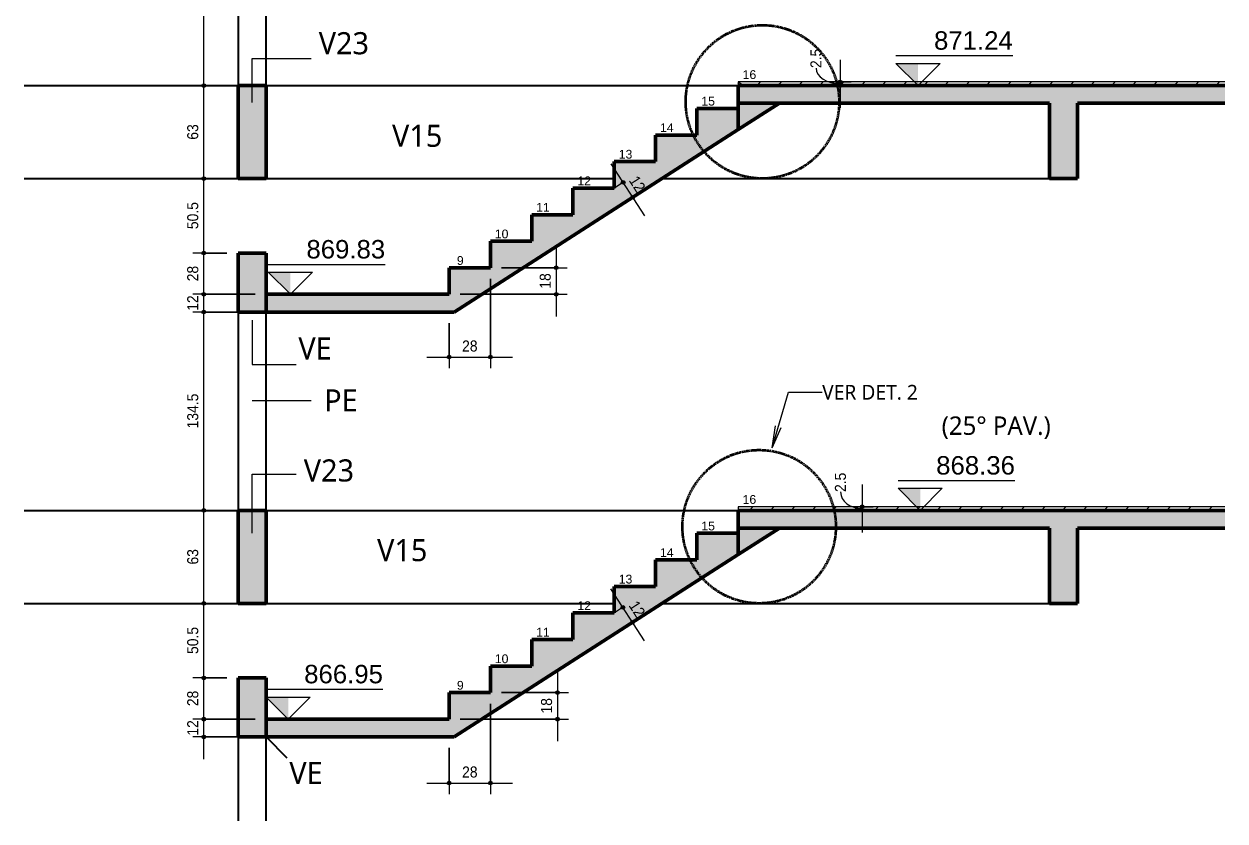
# Model space of a CAD drawing. Extents: x -875 to 3162, y 79010 to 88037.
# Drawn here: x 860 to 1674, y 86625 to 87166 of the extents above; entities that cross this region are included whole.
import ezdxf

# ---------------------------------------------------------------- set-up
doc = ezdxf.new("R2010")
doc.units = 0
doc.linetypes.add('Hidden', pattern=[0.714375, 0.47625, -0.238125])
for name, color, linetype, lineweight in [('A-ANNO-DIMS', 7, 'Continuous', 9), ('A-ANNO-DIMS-50', 7, 'Continuous', 9), ('A-DETL-GENF', 7, 'Continuous', 18), ('A-DETL-MEDM', 7, 'Continuous', 50), ('A-DETL-THIN', 7, 'Continuous', 25), ('A-FLOR', 7, 'Continuous', 25), ('G-ANNO-DIMS', 7, 'Continuous', 9), ('G-ANNO-TEXT', 7, 'Continuous', 9), ('S-BEAM', 7, 'Continuous', 25), ('S-BEAM-IDEN', 7, 'Continuous', 9), ('S-COLS', 7, 'Continuous', 25), ('S-COLS-IDEN', 7, 'Continuous', 9), ('S-STRS', 7, 'Continuous', 25), ('S-STRS-ANNO', 7, 'Continuous', 18)]:
    doc.layers.add(name, color=color, linetype=linetype, lineweight=lineweight)
doc.layers.add('A-DETL', color=7, linetype='Continuous', lineweight=18, true_color=0x00a600)
doc.styles.add('Arial', font='arial.ttf', dxfattribs={"height": 5.953125})
doc.styles.add('Arial_1', font='arial.ttf', dxfattribs={"width": 0.9, "height": 7.5})
doc.styles.add('Arial_2', font='arial.ttf', dxfattribs={"height": 12.5})
doc.styles.add('Gadugi', font='gadugi.ttf', dxfattribs={"height": 12.5})
doc.styles.add('Gadugi_1', font='gadugi.ttf', dxfattribs={"height": 15})
doc.styles.add('Gadugi_2', font='gadugi.ttf', dxfattribs={"height": 10})
doc.dimstyles.new('PED_1_5mm_ESQ', dxfattribs={"dimscale": 30.48, "dimtxt": 7.651945, "dimasz": 0.328084, "dimexe": 0.246063, "dimexo": 0.246063, "dimgap": 0.049213, "dimtad": 1, "dimdec": 1, "dimrnd": 0.5, "dimdsep": 46, "dimtxsty": 'Arial_1', "dimblk1": 'DOTSMALL', "dimblk2": 'DOTSMALL', "dimsah": 1, "dimcen": 0.09, "dimdle": 0.492126, "dimazin": 0, "dimtfac": 1, "dimtdec": 4, "dimtix": 1, "dimtmove": 0, "dimatfit": 3, "dimfxl": 1, "dimtvp": 1, "dimtolj": 1, "dimtzin": 0, "dimarcsym": 2})
doc.dimstyles.new('PED_1_5mm_ESQ_1', dxfattribs={"dimscale": 30.48, "dimtxt": 7.651945, "dimasz": 0.328084, "dimexe": 0.246063, "dimexo": 0.246063, "dimgap": 0.049213, "dimtad": 1, "dimdec": 1, "dimrnd": 0.5, "dimdsep": 46, "dimtxsty": 'Arial_1', "dimblk1": 'DOTSMALL', "dimblk2": 'DOTSMALL', "dimsah": 1, "dimcen": 0.09, "dimdle": 0.492126, "dimazin": 0, "dimtfac": 1, "dimtdec": 4, "dimtix": 1, "dimtmove": 1, "dimatfit": 3, "dimfxl": 1, "dimtvp": 1, "dimtolj": 1, "dimtzin": 0, "dimarcsym": 2})
pattern_1 = [(45, (1291.397, 83523.502), (-7.071068, 7.071068), [])]

# ---------------------------------------------------------------- blocks, each defined once
blk = doc.blocks.new('PED_COMPL_ESC_TRIANGULO_BAIXO_R00_2019 - 01-3741892-CT A 004 - CORTE D_2 ESCADA BARRILETE')
at = {"layer": 'S-BEAM', "true_color": 0xa6a6a6}
blk.add_hatch(color=253, dxfattribs=at).paths.add_polyline_path([(-411.88, 87382.2), (-383.76, 87400), (-411.88, 87400), (-411.88, 87382.24)], flags=0)
at = {"layer": 'S-BEAM', "lineweight": 50}
for p, q in [((-383.76, 87400), (-411.88, 87400)), ((-411.88, 87400), (-411.88, 87382.2)), ((-411.88, 87382.2), (-383.76, 87400))]:
    blk.add_line(p, q, dxfattribs=at)
blk = doc.blocks.new('DIMBLOCK122-CT A 004 - CORTE D_2 ESCADA BARRILETE')
at = {"layer": 'A-ANNO-DIMS-50', "transparency": 16777216}
h = blk.add_hatch(color=256, dxfattribs=at)
edge = h.paths.add_edge_path(flags=0)
edge.add_arc((981.4, 86694.5), 1.25, 0, 360)
h = blk.add_hatch(color=256, dxfattribs=at)
edge = h.paths.add_edge_path(flags=0)
edge.add_arc((981.4, 86682.5), 1.25, 0, 360)
for p, q in [((1016.28, 86694.5), (973.9, 86694.5)), ((981.4, 86667.5), (981.4, 86694.5)), ((981.4, 86694.5), (1016.28, 86694.5)), ((1016.28, 86682.5), (973.9, 86682.5)), ((981.4, 86682.5), (1016.28, 86682.5))]:
    blk.add_line(p, q, dxfattribs=at)
for centre in [(981.4, 86694.5), (981.4, 86682.5)]:
    blk.add_circle(centre, 1.25, dxfattribs=at)
at = {"layer": 'A-ANNO-DIMS-50', "color": 0, "transparency": 16777216, "insert": (970.17, 86683.32), "char_height": 7.5, "width": 12.4315, "attachment_point": 1, "rotation": 90, "line_spacing_factor": 0.941778, "style": 'Arial_1'}
blk.add_mtext('12', dxfattribs=at)
blk = doc.blocks.new('_DotSmall')
at = {"color": 0, "linetype": 'ByBlock', "const_width": 0.5}
blk.add_lwpolyline([(-0.0625, 0, 1), (0.0625, 0, 1)], format="xyb", close=True, dxfattribs=at)
blk = doc.blocks.new('DIMBLOCK123-CT A 004 - CORTE D_2 ESCADA BARRILETE')
at = {"layer": 'A-ANNO-DIMS-50', "transparency": 16777216}
h = blk.add_hatch(color=256, dxfattribs=at)
edge = h.paths.add_edge_path(flags=0)
edge.add_arc((981.4, 86722.5), 1.25, 0, 360)
h = blk.add_hatch(color=256, dxfattribs=at)
edge = h.paths.add_edge_path(flags=0)
edge.add_arc((981.4, 86694.5), 1.25, 0, 360)
for p, q in [((997.16, 86722.5), (973.9, 86722.5)), ((981.4, 86694.5), (981.4, 86722.5)), ((981.4, 86722.5), (997.16, 86722.5)), ((1016.28, 86694.5), (973.9, 86694.5)), ((981.4, 86694.5), (1016.28, 86694.5))]:
    blk.add_line(p, q, dxfattribs=at)
for centre in [(981.4, 86722.5), (981.4, 86694.5)]:
    blk.add_circle(centre, 1.25, dxfattribs=at)
at = {"layer": 'A-ANNO-DIMS-50', "color": 0, "transparency": 16777216, "insert": (970.17, 86703.32), "char_height": 7.5, "width": 12.4315, "attachment_point": 1, "rotation": 90, "line_spacing_factor": 0.941778, "style": 'Arial_1'}
blk.add_mtext('28', dxfattribs=at)
blk = doc.blocks.new('DIMBLOCK124-CT A 004 - CORTE D_2 ESCADA BARRILETE')
at = {"layer": 'A-ANNO-DIMS-50', "transparency": 16777216}
h = blk.add_hatch(color=256, dxfattribs=at)
edge = h.paths.add_edge_path(flags=0)
edge.add_arc((981.4, 86773), 1.25, 0, 360)
h = blk.add_hatch(color=256, dxfattribs=at)
edge = h.paths.add_edge_path(flags=0)
edge.add_arc((981.4, 86722.5), 1.25, 0, 360)
for p, q in [((997.28, 86773), (973.9, 86773)), ((981.4, 86722.5), (981.4, 86773)), ((981.4, 86773), (997.28, 86773)), ((997.16, 86722.5), (973.9, 86722.5)), ((981.4, 86722.5), (997.16, 86722.5))]:
    blk.add_line(p, q, dxfattribs=at)
for centre in [(981.4, 86773), (981.4, 86722.5)]:
    blk.add_circle(centre, 1.25, dxfattribs=at)
at = {"layer": 'A-ANNO-DIMS-50', "color": 0, "transparency": 16777216, "insert": (970.17, 86738.69), "char_height": 7.5, "width": 21.7551, "attachment_point": 1, "rotation": 90, "line_spacing_factor": 0.941778, "style": 'Arial_1'}
blk.add_mtext('50.5', dxfattribs=at)
blk = doc.blocks.new('DIMBLOCK125-CT A 004 - CORTE D_2 ESCADA BARRILETE')
at = {"layer": 'A-ANNO-DIMS-50', "transparency": 16777216}
h = blk.add_hatch(color=256, dxfattribs=at)
edge = h.paths.add_edge_path(flags=0)
edge.add_arc((981.4, 86836), 1.25, 0, 360)
h = blk.add_hatch(color=256, dxfattribs=at)
edge = h.paths.add_edge_path(flags=0)
edge.add_arc((981.4, 86773), 1.25, 0, 360)
for p, q in [((997.28, 86836), (973.9, 86836)), ((981.4, 86773), (981.4, 86836)), ((981.4, 86836), (997.28, 86836)), ((997.28, 86773), (973.9, 86773)), ((981.4, 86773), (997.28, 86773))]:
    blk.add_line(p, q, dxfattribs=at)
for centre in [(981.4, 86836), (981.4, 86773)]:
    blk.add_circle(centre, 1.25, dxfattribs=at)
at = {"layer": 'A-ANNO-DIMS-50', "color": 0, "transparency": 16777216, "insert": (970.17, 86799.32), "char_height": 7.5, "width": 12.4315, "attachment_point": 1, "rotation": 90, "line_spacing_factor": 0.941778, "style": 'Arial_1'}
blk.add_mtext('63', dxfattribs=at)
blk = doc.blocks.new('DIMBLOCK126-CT A 004 - CORTE D_2 ESCADA BARRILETE')
at = {"layer": 'A-ANNO-DIMS-50', "transparency": 16777216}
h = blk.add_hatch(color=256, dxfattribs=at)
edge = h.paths.add_edge_path(flags=0)
edge.add_arc((981.4, 86970.5), 1.25, 0, 360)
h = blk.add_hatch(color=256, dxfattribs=at)
edge = h.paths.add_edge_path(flags=0)
edge.add_arc((981.4, 86836), 1.25, 0, 360)
for p, q in [((1016.28, 86970.5), (973.9, 86970.5)), ((981.4, 86836), (981.4, 86970.5)), ((981.4, 86970.5), (1016.28, 86970.5)), ((997.28, 86836), (973.9, 86836)), ((981.4, 86836), (997.28, 86836))]:
    blk.add_line(p, q, dxfattribs=at)
for centre in [(981.4, 86970.5), (981.4, 86836)]:
    blk.add_circle(centre, 1.25, dxfattribs=at)
at = {"layer": 'A-ANNO-DIMS-50', "color": 0, "transparency": 16777216, "insert": (970.17, 86891.6), "char_height": 7.5, "width": 27.9708, "attachment_point": 1, "rotation": 90, "line_spacing_factor": 0.941778, "style": 'Arial_1'}
blk.add_mtext('134.5', dxfattribs=at)
blk = doc.blocks.new('DIMBLOCK127-CT A 004 - CORTE D_2 ESCADA BARRILETE')
at = {"layer": 'A-ANNO-DIMS-50', "transparency": 16777216}
h = blk.add_hatch(color=256, dxfattribs=at)
edge = h.paths.add_edge_path(flags=0)
edge.add_arc((981.4, 86982.5), 1.25, 0, 360)
h = blk.add_hatch(color=256, dxfattribs=at)
edge = h.paths.add_edge_path(flags=0)
edge.add_arc((981.4, 86970.5), 1.25, 0, 360)
for p, q in [((1016.28, 86982.5), (973.9, 86982.5)), ((981.4, 86970.5), (981.4, 86982.5)), ((981.4, 86982.5), (1016.28, 86982.5)), ((1016.28, 86970.5), (973.9, 86970.5)), ((981.4, 86970.5), (1016.28, 86970.5))]:
    blk.add_line(p, q, dxfattribs=at)
for centre in [(981.4, 86982.5), (981.4, 86970.5)]:
    blk.add_circle(centre, 1.25, dxfattribs=at)
at = {"layer": 'A-ANNO-DIMS-50', "color": 0, "transparency": 16777216, "insert": (970.17, 86971.32), "char_height": 7.5, "width": 12.4315, "attachment_point": 1, "rotation": 90, "line_spacing_factor": 0.941778, "style": 'Arial_1'}
blk.add_mtext('12', dxfattribs=at)
blk = doc.blocks.new('DIMBLOCK128-CT A 004 - CORTE D_2 ESCADA BARRILETE')
at = {"layer": 'A-ANNO-DIMS-50', "transparency": 16777216}
h = blk.add_hatch(color=256, dxfattribs=at)
edge = h.paths.add_edge_path(flags=0)
edge.add_arc((981.4, 87010.5), 1.25, 0, 360)
h = blk.add_hatch(color=256, dxfattribs=at)
edge = h.paths.add_edge_path(flags=0)
edge.add_arc((981.4, 86982.5), 1.25, 0, 360)
for p, q in [((997.16, 87010.5), (973.9, 87010.5)), ((981.4, 86982.5), (981.4, 87010.5)), ((981.4, 87010.5), (997.16, 87010.5)), ((1016.28, 86982.5), (973.9, 86982.5)), ((981.4, 86982.5), (1016.28, 86982.5))]:
    blk.add_line(p, q, dxfattribs=at)
for centre in [(981.4, 87010.5), (981.4, 86982.5)]:
    blk.add_circle(centre, 1.25, dxfattribs=at)
at = {"layer": 'A-ANNO-DIMS-50', "color": 0, "transparency": 16777216, "insert": (970.17, 86991.32), "char_height": 7.5, "width": 12.4315, "attachment_point": 1, "rotation": 90, "line_spacing_factor": 0.941778, "style": 'Arial_1'}
blk.add_mtext('28', dxfattribs=at)
blk = doc.blocks.new('DIMBLOCK129-CT A 004 - CORTE D_2 ESCADA BARRILETE')
at = {"layer": 'A-ANNO-DIMS-50', "transparency": 16777216}
h = blk.add_hatch(color=256, dxfattribs=at)
edge = h.paths.add_edge_path(flags=0)
edge.add_arc((981.4, 87061), 1.25, 0, 360)
h = blk.add_hatch(color=256, dxfattribs=at)
edge = h.paths.add_edge_path(flags=0)
edge.add_arc((981.4, 87010.5), 1.25, 0, 360)
for p, q in [((997.28, 87061), (973.9, 87061)), ((981.4, 87010.5), (981.4, 87061)), ((981.4, 87061), (997.28, 87061)), ((997.16, 87010.5), (973.9, 87010.5)), ((981.4, 87010.5), (997.16, 87010.5))]:
    blk.add_line(p, q, dxfattribs=at)
for centre in [(981.4, 87061), (981.4, 87010.5)]:
    blk.add_circle(centre, 1.25, dxfattribs=at)
at = {"layer": 'A-ANNO-DIMS-50', "color": 0, "transparency": 16777216, "insert": (970.17, 87026.69), "char_height": 7.5, "width": 21.7551, "attachment_point": 1, "rotation": 90, "line_spacing_factor": 0.941778, "style": 'Arial_1'}
blk.add_mtext('50.5', dxfattribs=at)
blk = doc.blocks.new('DIMBLOCK130-CT A 004 - CORTE D_2 ESCADA BARRILETE')
at = {"layer": 'A-ANNO-DIMS-50', "transparency": 16777216}
h = blk.add_hatch(color=256, dxfattribs=at)
edge = h.paths.add_edge_path(flags=0)
edge.add_arc((981.4, 87124), 1.25, 0, 360)
h = blk.add_hatch(color=256, dxfattribs=at)
edge = h.paths.add_edge_path(flags=0)
edge.add_arc((981.4, 87061), 1.25, 0, 360)
for p, q in [((997.28, 87124), (973.9, 87124)), ((981.4, 87061), (981.4, 87124)), ((981.4, 87124), (997.28, 87124)), ((997.28, 87061), (973.9, 87061)), ((981.4, 87061), (997.28, 87061))]:
    blk.add_line(p, q, dxfattribs=at)
for centre in [(981.4, 87124), (981.4, 87061)]:
    blk.add_circle(centre, 1.25, dxfattribs=at)
at = {"layer": 'A-ANNO-DIMS-50', "color": 0, "transparency": 16777216, "insert": (970.17, 87087.32), "char_height": 7.5, "width": 12.4315, "attachment_point": 1, "rotation": 90, "line_spacing_factor": 0.941778, "style": 'Arial_1'}
blk.add_mtext('63', dxfattribs=at)
blk = doc.blocks.new('DIMBLOCK131-CT A 004 - CORTE D_2 ESCADA BARRILETE')
at = {"layer": 'A-ANNO-DIMS-50', "transparency": 16777216}
h = blk.add_hatch(color=256, dxfattribs=at)
edge = h.paths.add_edge_path(flags=0)
edge.add_arc((981.4, 87258.5), 1.25, 0, 360)
h = blk.add_hatch(color=256, dxfattribs=at)
edge = h.paths.add_edge_path(flags=0)
edge.add_arc((981.4, 87124), 1.25, 0, 360)
for p, q in [((1016.28, 87258.5), (973.9, 87258.5)), ((981.4, 87124), (981.4, 87258.5)), ((981.4, 87258.5), (1016.28, 87258.5)), ((997.28, 87124), (973.9, 87124)), ((981.4, 87124), (997.28, 87124))]:
    blk.add_line(p, q, dxfattribs=at)
for centre in [(981.4, 87258.5), (981.4, 87124)]:
    blk.add_circle(centre, 1.25, dxfattribs=at)
at = {"layer": 'A-ANNO-DIMS-50', "color": 0, "transparency": 16777216, "insert": (970.17, 87179.6), "char_height": 7.5, "width": 27.9708, "attachment_point": 1, "rotation": 90, "line_spacing_factor": 0.941778, "style": 'Arial_1'}
blk.add_mtext('134.5', dxfattribs=at)
blk = doc.blocks.new('Elevações de ponto - SIMBOLO DE NÍVEL-CORTE-2219088-CT A 004 - CORTE D_2 ESCADA BARRILETE')
at = {"layer": 'G-ANNO-DIMS'}
blk.add_hatch(color=256, dxfattribs=at).paths.add_polyline_path([(-716.96, 86709.5), (-716.96, 86694.5), (-731.96, 86709.5)], flags=0)
for p, q in [((-652.77, 86714.59), (-731.96, 86714.59)), ((-716.96, 86694.5), (-731.96, 86709.5)), ((-731.96, 86709.5), (-701.96, 86709.5)), ((-701.96, 86709.5), (-716.96, 86694.5))]:
    blk.add_line(p, q, dxfattribs=at)
blk = doc.blocks.new('DIMBLOCK145-CT A 004 - CORTE D_2 ESCADA BARRILETE')
at = {"layer": 'A-ANNO-DIMS-50', "transparency": 16777216}
h = blk.add_hatch(color=256, dxfattribs=at)
edge = h.paths.add_edge_path(flags=0)
edge.add_arc((1412.91, 87126.5), 1.25, 0, 360)
h = blk.add_hatch(color=256, dxfattribs=at)
edge = h.paths.add_edge_path(flags=0)
edge.add_arc((1412.91, 87124), 1.25, 0, 360)
for p, q in [((1412.91, 87141.5), (1412.91, 87109)), ((1407.17, 87126.5), (1420.41, 87126.5)), ((1412.91, 87126.5), (1407.17, 87126.5)), ((1407.17, 87124), (1420.41, 87124)), ((1412.91, 87124), (1407.17, 87124))]:
    blk.add_line(p, q, dxfattribs=at)
for centre in [(1412.91, 87126.5), (1412.91, 87124)]:
    blk.add_circle(centre, 1.25, dxfattribs=at)
blk.add_ellipse((1412.91, 87135.9), major_axis=(16.35, 0), ratio=0.651278, start_param=3.141593, end_param=4.712389, dxfattribs=at)
at = {"layer": 'A-ANNO-DIMS-50', "color": 0, "transparency": 16777216, "insert": (1392.7, 87135.9), "char_height": 7.5, "width": 15.5393, "attachment_point": 1, "rotation": 90, "line_spacing_factor": 0.941778, "style": 'Arial_1'}
blk.add_mtext('2.5', dxfattribs=at)
blk = doc.blocks.new('DIMBLOCK146-CT A 004 - CORTE D_2 ESCADA BARRILETE')
at = {"layer": 'A-ANNO-DIMS-50', "transparency": 16777216}
h = blk.add_hatch(color=256, dxfattribs=at)
edge = h.paths.add_edge_path(flags=0)
edge.add_arc((1427.84, 86838.5), 1.25, 0, 360)
h = blk.add_hatch(color=256, dxfattribs=at)
edge = h.paths.add_edge_path(flags=0)
edge.add_arc((1427.84, 86836), 1.25, 0, 360)
for p, q in [((1427.84, 86853.5), (1427.84, 86821)), ((1422.11, 86838.5), (1435.34, 86838.5)), ((1427.84, 86838.5), (1422.11, 86838.5)), ((1422.11, 86836), (1435.34, 86836)), ((1427.84, 86836), (1422.11, 86836))]:
    blk.add_line(p, q, dxfattribs=at)
for centre in [(1427.84, 86838.5), (1427.84, 86836)]:
    blk.add_circle(centre, 1.25, dxfattribs=at)
blk.add_ellipse((1427.84, 86848.5), major_axis=(14.69, 0), ratio=0.765614, start_param=3.141593, end_param=4.712389, dxfattribs=at)
at = {"layer": 'A-ANNO-DIMS-50', "color": 0, "transparency": 16777216, "insert": (1409.3, 86848.5), "char_height": 7.5, "width": 15.5393, "attachment_point": 1, "rotation": 90, "line_spacing_factor": 0.941778, "style": 'Arial_1'}
blk.add_mtext('2.5', dxfattribs=at)
blk = doc.blocks.new('DIMBLOCK148-CT A 004 - CORTE D_2 ESCADA BARRILETE')
at = {"layer": 'A-ANNO-DIMS-50', "transparency": 16777216}
h = blk.add_hatch(color=256, dxfattribs=at)
edge = h.paths.add_edge_path(flags=0)
edge.add_arc((1265.76, 87058.38), 1.25, 0, 360)
h = blk.add_hatch(color=256, dxfattribs=at)
edge = h.paths.add_edge_path(flags=0)
edge.add_arc((1272.25, 87048.29), 1.25, 0, 360)
for p, q in [((1280.36, 87035.67), (1257.65, 87071)), ((1266.04, 87058.56), (1259.45, 87054.32)), ((1265.76, 87058.38), (1266.04, 87058.56)), ((1277.07, 87051.39), (1265.94, 87044.23)), ((1272.25, 87048.29), (1277.07, 87051.39))]:
    blk.add_line(p, q, dxfattribs=at)
for centre in [(1265.76, 87058.38), (1272.25, 87048.29)]:
    blk.add_circle(centre, 1.25, dxfattribs=at)
at = {"layer": 'A-ANNO-DIMS-50', "color": 0, "transparency": 16777216, "insert": (1275.66, 87063.77), "char_height": 7.5, "width": 12.4315, "attachment_point": 1, "rotation": 302.73523, "line_spacing_factor": 0.941778, "style": 'Arial_1'}
blk.add_mtext('12', dxfattribs=at)
blk = doc.blocks.new('DIMBLOCK149-CT A 004 - CORTE D_2 ESCADA BARRILETE')
at = {"layer": 'A-ANNO-DIMS-50', "transparency": 16777216}
h = blk.add_hatch(color=256, dxfattribs=at)
edge = h.paths.add_edge_path(flags=0)
edge.add_arc((1265.61, 86770.28), 1.25, 0, 360)
h = blk.add_hatch(color=256, dxfattribs=at)
edge = h.paths.add_edge_path(flags=0)
edge.add_arc((1272.1, 86760.19), 1.25, 0, 360)
for p, q in [((1280.21, 86747.57), (1257.5, 86782.9)), ((1266.04, 86770.56), (1259.3, 86766.23)), ((1265.61, 86770.28), (1266.04, 86770.56)), ((1276.92, 86763.29), (1265.79, 86756.13)), ((1272.1, 86760.19), (1276.92, 86763.29))]:
    blk.add_line(p, q, dxfattribs=at)
for centre in [(1265.61, 86770.28), (1272.1, 86760.19)]:
    blk.add_circle(centre, 1.25, dxfattribs=at)
at = {"layer": 'A-ANNO-DIMS-50', "color": 0, "transparency": 16777216, "insert": (1275.51, 86775.67), "char_height": 7.5, "width": 12.4315, "attachment_point": 1, "rotation": 302.73523, "line_spacing_factor": 0.941778, "style": 'Arial_1'}
blk.add_mtext('12', dxfattribs=at)
blk = doc.blocks.new('DIMBLOCK150-CT A 004 - CORTE D_2 ESCADA BARRILETE')
at = {"layer": 'A-ANNO-DIMS-50', "transparency": 16777216}
h = blk.add_hatch(color=256, dxfattribs=at)
edge = h.paths.add_edge_path(flags=0)
edge.add_arc((1147.73, 86651.22), 1.25, 0, 360)
h = blk.add_hatch(color=256, dxfattribs=at)
edge = h.paths.add_edge_path(flags=0)
edge.add_arc((1175.73, 86651.22), 1.25, 0, 360)
for p, q in [((1175.73, 86705), (1175.73, 86643.72)), ((1175.73, 86651.22), (1175.73, 86705)), ((1147.73, 86675), (1147.73, 86643.72)), ((1147.73, 86651.22), (1147.73, 86675)), ((1132.73, 86651.22), (1190.73, 86651.22))]:
    blk.add_line(p, q, dxfattribs=at)
for centre in [(1147.73, 86651.22), (1175.73, 86651.22)]:
    blk.add_circle(centre, 1.25, dxfattribs=at)
at = {"layer": 'A-ANNO-DIMS-50', "color": 0, "transparency": 16777216, "insert": (1156.55, 86662.45), "char_height": 7.5, "width": 12.4315, "attachment_point": 1, "line_spacing_factor": 0.941778, "style": 'Arial_1'}
blk.add_mtext('28', dxfattribs=at)
blk = doc.blocks.new('DIMBLOCK151-CT A 004 - CORTE D_2 ESCADA BARRILETE')
at = {"layer": 'A-ANNO-DIMS-50', "transparency": 16777216}
h = blk.add_hatch(color=256, dxfattribs=at)
edge = h.paths.add_edge_path(flags=0)
edge.add_arc((1221.28, 86712.5), 1.25, 0, 360)
h = blk.add_hatch(color=256, dxfattribs=at)
edge = h.paths.add_edge_path(flags=0)
edge.add_arc((1221.28, 86694.5), 1.25, 0, 360)
for p, q in [((1221.28, 86727.5), (1221.28, 86679.5)), ((1183.23, 86712.5), (1228.78, 86712.5)), ((1221.28, 86712.5), (1183.23, 86712.5)), ((1155.23, 86694.5), (1228.78, 86694.5)), ((1221.28, 86694.5), (1155.23, 86694.5))]:
    blk.add_line(p, q, dxfattribs=at)
for centre in [(1221.28, 86712.5), (1221.28, 86694.5)]:
    blk.add_circle(centre, 1.25, dxfattribs=at)
at = {"layer": 'A-ANNO-DIMS-50', "color": 0, "transparency": 16777216, "insert": (1210.05, 86698.32), "char_height": 7.5, "width": 12.4315, "attachment_point": 1, "rotation": 90, "line_spacing_factor": 0.941778, "style": 'Arial_1'}
blk.add_mtext('18', dxfattribs=at)
blk = doc.blocks.new('DIMBLOCK152-CT A 004 - CORTE D_2 ESCADA BARRILETE')
at = {"layer": 'A-ANNO-DIMS-50', "transparency": 16777216}
h = blk.add_hatch(color=256, dxfattribs=at)
edge = h.paths.add_edge_path(flags=0)
edge.add_arc((1147.73, 86940), 1.25, 0, 360)
h = blk.add_hatch(color=256, dxfattribs=at)
edge = h.paths.add_edge_path(flags=0)
edge.add_arc((1175.73, 86940), 1.25, 0, 360)
for p, q in [((1175.73, 86993), (1175.73, 86932.5)), ((1175.73, 86940), (1175.73, 86993)), ((1147.73, 86963), (1147.73, 86932.5)), ((1147.73, 86940), (1147.73, 86963)), ((1132.73, 86940), (1190.73, 86940))]:
    blk.add_line(p, q, dxfattribs=at)
for centre in [(1147.73, 86940), (1175.73, 86940)]:
    blk.add_circle(centre, 1.25, dxfattribs=at)
at = {"layer": 'A-ANNO-DIMS-50', "color": 0, "transparency": 16777216, "insert": (1156.55, 86951.23), "char_height": 7.5, "width": 12.4315, "attachment_point": 1, "line_spacing_factor": 0.941778, "style": 'Arial_1'}
blk.add_mtext('28', dxfattribs=at)
blk = doc.blocks.new('DIMBLOCK153-CT A 004 - CORTE D_2 ESCADA BARRILETE')
at = {"layer": 'A-ANNO-DIMS-50', "transparency": 16777216}
h = blk.add_hatch(color=256, dxfattribs=at)
edge = h.paths.add_edge_path(flags=0)
edge.add_arc((1220.39, 87000.5), 1.25, 0, 360)
h = blk.add_hatch(color=256, dxfattribs=at)
edge = h.paths.add_edge_path(flags=0)
edge.add_arc((1220.39, 86982.5), 1.25, 0, 360)
for p, q in [((1220.39, 87015.5), (1220.39, 86967.5)), ((1183.23, 87000.5), (1227.89, 87000.5)), ((1220.39, 87000.5), (1183.23, 87000.5)), ((1155.23, 86982.5), (1227.89, 86982.5)), ((1220.39, 86982.5), (1155.23, 86982.5))]:
    blk.add_line(p, q, dxfattribs=at)
for centre in [(1220.39, 87000.5), (1220.39, 86982.5)]:
    blk.add_circle(centre, 1.25, dxfattribs=at)
at = {"layer": 'A-ANNO-DIMS-50', "color": 0, "transparency": 16777216, "insert": (1209.15, 86986.32), "char_height": 7.5, "width": 12.4315, "attachment_point": 1, "rotation": 90, "line_spacing_factor": 0.941778, "style": 'Arial_1'}
blk.add_mtext('18', dxfattribs=at)

msp = doc.modelspace()

# ---------------------------------------------------------------- hatches: boundary and pattern name
at = {"layer": 'A-DETL-GENF', "true_color": 0x808080}
h = msp.add_hatch(dxfattribs=at)
h.set_pattern_fill('FP_1', color=8, style=0, pattern_type=2)
h.set_pattern_definition(pattern_1)
h.paths.add_polyline_path([(1554.73, 87124), (1673.77, 87124), (1673.77, 87126.5), (1343.73, 87126.5), (1343.73, 87124), (1406.65, 87124)], flags=0)
h = msp.add_hatch(dxfattribs=at)
h.set_pattern_fill('FP_1', color=8, style=0, pattern_type=2)
h.set_pattern_definition(pattern_1)
h.paths.add_polyline_path([(1673.77, 86836), (1673.77, 86838.5), (1343.73, 86838.5), (1343.73, 86836), (1573.73, 86836)], flags=0)
at = {"layer": 'A-FLOR', "true_color": 0xa6a6a6}
for points in [[(1349.17, 87112), (1554.73, 87112), (1554.73, 87124), (1343.73, 87124), (1343.73, 87112), (1347.62, 87112)], [(1673.77, 87112), (1673.77, 87124), (1573.73, 87124), (1573.73, 87112)], [(1554.73, 86824), (1554.73, 86836), (1343.73, 86836), (1343.73, 86824), (1381.28, 86824)], [(1673.77, 86824), (1673.77, 86836), (1573.73, 86836), (1573.73, 86824)]]:
    msp.add_hatch(color=253, dxfattribs=at).paths.add_polyline_path(points, flags=0)
at = {"layer": 'S-BEAM', "true_color": 0xa6a6a6}
for points in [[(1023.78, 87061), (1023.78, 87124), (1004.78, 87124), (1004.78, 87061)], [(1554.73, 87061), (1573.73, 87061), (1573.73, 87124), (1554.73, 87124), (1554.73, 87072.5)], [(1004.78, 86970.5), (1023.66, 86970.5), (1023.66, 87010.5), (1004.66, 87010.5), (1004.66, 86970.5)], [(1023.78, 86773), (1023.78, 86836), (1004.78, 86836), (1004.78, 86773)], [(1573.73, 86773), (1573.73, 86836), (1554.73, 86836), (1554.73, 86773)], [(1004.78, 86682.5), (1023.66, 86682.5), (1023.66, 86722.5), (1004.66, 86722.5), (1004.66, 86682.5)]]:
    msp.add_hatch(color=253, dxfattribs=at).paths.add_polyline_path(points, flags=0)
at = {"layer": 'S-STRS', "true_color": 0xa6a6a6}
for points in [[(1151.25, 86970.5), (1343.73, 87094.23), (1343.73, 87108.5), (1315.73, 87108.5), (1315.73, 87090.5), (1287.73, 87090.5), (1287.73, 87072.5), (1259.73, 87072.5), (1259.73, 87054.5), (1231.73, 87054.5), (1231.73, 87036.5), (1203.73, 87036.5), (1203.73, 87018.5), (1175.73, 87018.5), (1175.73, 87000.5), (1147.73, 87000.5), (1147.73, 86970.5)], [(1129.06, 86970.5), (1147.73, 86970.5), (1147.73, 86982.5), (1023.78, 86982.5), (1023.78, 86970.5)], [(1147.73, 86682.5), (1151.25, 86682.5), (1343.73, 86806.23), (1343.73, 86820.5), (1315.73, 86820.5), (1315.73, 86802.5), (1287.73, 86802.5), (1287.73, 86784.5), (1259.73, 86784.5), (1259.73, 86766.5), (1231.73, 86766.5), (1231.73, 86748.5), (1203.73, 86748.5), (1203.73, 86730.5), (1175.73, 86730.5), (1175.73, 86712.5), (1147.73, 86712.5), (1147.73, 86694.5)], [(1147.73, 86682.5), (1147.73, 86694.5), (1023.78, 86694.5), (1023.78, 86682.5), (1129.06, 86682.5)]]:
    msp.add_hatch(color=253, dxfattribs=at).paths.add_polyline_path(points, flags=0)

# ---------------------------------------------------------------- linework, layer by layer
at = {"layer": 'A-DETL', "color": 7, "lineweight": 9}
for p, q in [((1014.28, 87112.47), (1014.28, 87142.47)), ((1014.28, 87142.47), (1054.28, 87142.47)), ((1014.16, 86965), (1014.16, 86935)), ((1014.16, 86935), (1044.16, 86935)), ((1014.28, 86910.5), (1054.28, 86910.5)), ((1014.28, 86820.5), (1014.28, 86860.5)), ((1014.28, 86860.5), (1044.16, 86860.5))]:
    msp.add_line(p, q, dxfattribs=at)
at = {"layer": 'A-DETL', "color": 7}
for p, q in [((1673.77, 87126.5), (1343.73, 87126.5)), ((1343.73, 87126.5), (1343.73, 87124)), ((1673.77, 87126.5), (1343.73, 87126.5)), ((1343.73, 87126.5), (1347.62, 87124)), ((1343.73, 87124), (1347.62, 87124)), ((1347.62, 87124), (1673.77, 87124)), ((1347.62, 87124), (1673.77, 87124)), ((1673.77, 86838.5), (1343.73, 86838.5)), ((1343.73, 86838.5), (1343.73, 86836)), ((1343.73, 86836), (1673.77, 86836))]:
    msp.add_line(p, q, dxfattribs=at)
at = {"layer": 'A-DETL', "color": 1, "linetype": 'Hidden', "lineweight": 35, "true_color": 0xff0000}
for centre in [(1360.18, 87113), (1357.95, 86825)]:
    msp.add_circle(centre, 52, dxfattribs=at)
at = {"layer": 'A-DETL-MEDM'}
for p, q in [((1343.73, 87114.73), (1343.73, 87112)), ((1367.48, 87112), (1554.73, 87112)), ((1343.73, 86826.73), (1343.73, 86824)), ((1367.48, 86824), (1554.73, 86824))]:
    msp.add_line(p, q, dxfattribs=at)
at = {"layer": 'A-DETL-THIN'}
msp.add_line((1023.66, 86682.5), (1037.8, 86668.36), dxfattribs=at)
at = {"layer": 'A-FLOR', "lineweight": 50}
for p, q in [((1554.73, 87124), (1343.73, 87124)), ((1343.73, 87124), (1343.73, 87112)), ((1673.77, 87124), (1573.73, 87124)), ((1343.73, 87112), (1554.73, 87112)), ((1573.73, 87112), (1673.77, 87112)), ((1554.73, 86836), (1343.73, 86836)), ((1343.73, 86836), (1343.73, 86824)), ((1673.77, 86836), (1573.73, 86836)), ((1343.73, 86824), (1554.73, 86824)), ((1573.73, 86824), (1673.77, 86824))]:
    msp.add_line(p, q, dxfattribs=at)
at = {"layer": 'G-ANNO-DIMS'}
for p, q in [((1041.18, 86982.5), (1040.17, 86982.5)), ((1041.18, 86694.5), (1038.65, 86694.5))]:
    msp.add_line(p, q, dxfattribs=at)
at = {"layer": 'G-ANNO-TEXT'}
for p, q in [((1366.83, 86878.47), (1377.82, 86916.12)), ((1377.82, 86916.12), (1400.68, 86916.12)), ((1366.83, 86878.47), (1369.14, 86893.43)), ((1366.83, 86878.47), (1372.93, 86892.32))]:
    msp.add_line(p, q, dxfattribs=at)
at = {"layer": 'S-BEAM'}
for p, q in [((859.55, 87124), (1004.78, 87124)), ((1023.78, 87124), (1343.73, 87124)), ((859.55, 87061), (1004.78, 87061)), ((1023.78, 87061), (1259.73, 87061)), ((1292.04, 87061), (1554.73, 87061)), ((859.55, 86836), (1004.78, 86836)), ((1023.78, 86836), (1343.73, 86836)), ((859.55, 86773), (1004.78, 86773)), ((1023.78, 86773), (1259.73, 86773)), ((1292.04, 86773), (1554.73, 86773))]:
    msp.add_line(p, q, dxfattribs=at)
at = {"layer": 'S-BEAM', "lineweight": 50}
for p, q in [((1023.78, 87124), (1004.78, 87124)), ((1004.78, 87124), (1004.78, 87061)), ((1023.78, 87061), (1023.78, 87124)), ((1573.73, 87124), (1554.73, 87124)), ((1554.73, 87112), (1554.73, 87061)), ((1573.73, 87061), (1573.73, 87112)), ((1004.78, 87061), (1023.78, 87061)), ((1554.73, 87061), (1573.73, 87061)), ((1023.66, 87010.5), (1004.66, 87010.5)), ((1004.66, 87010.5), (1004.66, 86970.5)), ((1023.66, 86970.5), (1023.66, 87010.5)), ((1004.66, 86970.5), (1023.66, 86970.5)), ((1023.78, 86836), (1004.78, 86836)), ((1004.78, 86836), (1004.78, 86773)), ((1023.78, 86773), (1023.78, 86836)), ((1573.73, 86836), (1554.73, 86836)), ((1554.73, 86824), (1554.73, 86773)), ((1573.73, 86773), (1573.73, 86824)), ((1004.78, 86773), (1023.78, 86773)), ((1554.73, 86773), (1573.73, 86773)), ((1023.66, 86722.5), (1004.66, 86722.5)), ((1004.66, 86722.5), (1004.66, 86682.5)), ((1023.66, 86682.5), (1023.66, 86722.5)), ((1004.66, 86682.5), (1023.66, 86682.5))]:
    msp.add_line(p, q, dxfattribs=at)
at = {"layer": 'S-COLS'}
for p, q in [((1004.78, 87258.5), (1004.78, 87124)), ((1023.78, 87124), (1023.78, 87258.5)), ((1023.78, 87010.5), (1023.66, 87010.5)), ((1023.78, 86982.5), (1023.78, 87010.5)), ((1004.78, 86970.5), (1004.78, 86836)), ((1023.78, 86836), (1023.78, 86970.5)), ((1023.78, 86722.5), (1023.66, 86722.5)), ((1023.78, 86694.5), (1023.78, 86722.5)), ((1004.78, 86682.5), (1004.78, 86625.49)), ((1023.78, 86625.49), (1023.78, 86682.5))]:
    msp.add_line(p, q, dxfattribs=at)
at = {"layer": 'S-STRS', "lineweight": 50}
for p, q in [((1343.73, 87108.5), (1315.73, 87108.5)), ((1315.73, 87108.5), (1315.73, 87090.5)), ((1151.25, 86970.5), (1343.73, 87094.23)), ((1315.73, 87090.5), (1287.73, 87090.5)), ((1287.73, 87090.5), (1287.73, 87072.5)), ((1287.73, 87072.5), (1259.73, 87072.5)), ((1259.73, 87072.5), (1259.73, 87054.5)), ((1259.73, 87054.5), (1231.73, 87054.5)), ((1231.73, 87054.5), (1231.73, 87036.5)), ((1231.73, 87036.5), (1203.73, 87036.5)), ((1203.73, 87036.5), (1203.73, 87018.5)), ((1203.73, 87018.5), (1175.73, 87018.5)), ((1175.73, 87018.5), (1175.73, 87000.5)), ((1175.73, 87000.5), (1147.73, 87000.5)), ((1147.73, 87000.5), (1147.73, 86982.5)), ((1147.73, 86982.5), (1023.78, 86982.5)), ((1023.78, 86982.5), (1023.78, 86970.5)), ((1023.78, 86970.5), (1147.73, 86970.5)), ((1147.73, 86970.5), (1151.25, 86970.5)), ((1343.73, 86820.5), (1315.73, 86820.5)), ((1315.73, 86820.5), (1315.73, 86802.5)), ((1151.25, 86682.5), (1343.73, 86806.23)), ((1315.73, 86802.5), (1287.73, 86802.5)), ((1287.73, 86802.5), (1287.73, 86784.5)), ((1287.73, 86784.5), (1259.73, 86784.5)), ((1259.73, 86784.5), (1259.73, 86766.5)), ((1259.73, 86766.5), (1231.73, 86766.5)), ((1231.73, 86766.5), (1231.73, 86748.5)), ((1231.73, 86748.5), (1203.73, 86748.5)), ((1203.73, 86748.5), (1203.73, 86730.5)), ((1203.73, 86730.5), (1175.73, 86730.5)), ((1175.73, 86730.5), (1175.73, 86712.5)), ((1175.73, 86712.5), (1147.73, 86712.5)), ((1147.73, 86712.5), (1147.73, 86694.5)), ((1147.73, 86694.5), (1023.78, 86694.5)), ((1023.78, 86694.5), (1023.78, 86682.5)), ((1023.78, 86682.5), (1147.73, 86682.5)), ((1147.73, 86682.5), (1151.25, 86682.5))]:
    msp.add_line(p, q, dxfattribs=at)

# ---------------------------------------------------------------- block references
at = {"layer": 'G-ANNO-DIMS'}
for p in [(2182.62, 429.5), (1757.13, 288), (2184.08, 141.5), (1755.61, 0)]:
    msp.add_blockref('Elevações de ponto - SIMBOLO DE NÍVEL-CORTE-2219088-CT A 004 - CORTE D_2 ESCADA BARRILETE', p, dxfattribs=at)
at = {"layer": 'S-BEAM'}
for p in [(1755.61, -288), (1755.61, -575.97)]:
    msp.add_blockref('PED_COMPL_ESC_TRIANGULO_BAIXO_R00_2019 - 01-3741892-CT A 004 - CORTE D_2 ESCADA BARRILETE', p, dxfattribs=at)

# ---------------------------------------------------------------- texts
at = {"layer": 'G-ANNO-DIMS', "char_height": 12.5, "width": 63.9697, "attachment_point": 1, "line_spacing_factor": 0.941778, "style": 'Arial_2'}
for s, insert in [('871.24', (1476.51, 87160.82)), ('869.83', (1051.01, 87019.32)), ('868.36', (1477.97, 86872.82)), ('866.95', (1049.49, 86731.32))]:
    msp.add_mtext(s, dxfattribs=dict(at, insert=insert))
at = {"layer": 'G-ANNO-TEXT', "attachment_point": 1}
for s, insert, char_height, width, style in [('VER DET. 2', (1400.68, 86921.12), 10, 82.5738, 'Gadugi_2'), ('(25° PAV.)', (1481.68, 86899.73), 12.5, 93.3966, 'Gadugi')]:
    msp.add_mtext(s, dxfattribs=dict(at, insert=insert, char_height=char_height, width=width, style=style))
at = {"layer": 'S-BEAM-IDEN', "char_height": 15, "attachment_point": 1, "style": 'Gadugi_1'}
for s, insert, width in [('V23', (1059.35, 87160.24), 44.0928), ('V15', (1109.05, 87097.49), 44.0928), ('VE', (1045.57, 86953.31), 28.8607), ('V23', (1049.23, 86870.61), 44.0928), ('V15', (1098.94, 86816.59), 44.0928), ('VE', (1039.42, 86665.5), 28.8607)]:
    msp.add_mtext(s, dxfattribs=dict(at, insert=insert, width=width))
at = {"layer": 'S-COLS-IDEN', "insert": (1063.08, 86918.08), "char_height": 15, "width": 27.2574, "attachment_point": 1, "style": 'Gadugi_1'}
msp.add_mtext('PE', dxfattribs=at)
at = {"layer": 'S-STRS-ANNO', "attachment_point": 1, "line_spacing_factor": 0.941778, "style": 'Arial'}
for s, insert, char_height, width in [('16', (1346.72, 87134.42), 5.953, 10.9888), ('15', (1318.72, 87116.42), 5.953, 10.9888), ('14', (1290.72, 87098.42), 5.953, 10.9888), ('13', (1262.72, 87080.42), 5.953, 10.9888), ('12', (1234.72, 87062.42), 5.953, 10.9888), ('11', (1206.72, 87044.42), 5.953, 10.9888), ('10', (1178.72, 87026.42), 5.953, 10.9888), ('9', (1153.01, 87008.42), 5.95, 5.4944), ('16', (1346.72, 86846.42), 5.953, 10.9888), ('15', (1318.72, 86828.42), 5.953, 10.9888), ('14', (1290.72, 86810.42), 5.953, 10.9888), ('13', (1262.72, 86792.42), 5.953, 10.9888), ('12', (1234.72, 86774.42), 5.953, 10.9888), ('11', (1206.72, 86756.42), 5.953, 10.9888), ('10', (1178.72, 86738.42), 5.953, 10.9888), ('9', (1153.01, 86720.42), 5.95, 5.4944)]:
    msp.add_mtext(s, dxfattribs=dict(at, insert=insert, char_height=char_height, width=width))

# ---------------------------------------------------------------- dimensions: what is measured, and where the dimension line sits
at = {"layer": 'A-ANNO-DIMS'}
for base, p1, p2, angle, override, picture, middle in [((981.4, 87258.5), (1004.78, 87124), (1023.78, 87258.5), 90, {"dimpost": '<>', "dimfxl": 135.837359}, 'DIMBLOCK131-CT A 004 - CORTE D_2 ESCADA BARRILETE', (976.07, 87191.25)), ((981.4, 87124), (1004.78, 87061), (1004.78, 87124), 90, {"dimpost": '<>', "dimfxl": 63}, 'DIMBLOCK130-CT A 004 - CORTE D_2 ESCADA BARRILETE', (976.07, 87092.5)), ((1265.76, 87058.38), (1270.77, 87047.33), (1259.73, 87054.5), 302.73523, {"dimpost": '<>', "dimfxl": 13.162426}, 'DIMBLOCK148-CT A 004 - CORTE D_2 ESCADA BARRILETE', (1273.44, 87056.18)), ((981.4, 87061), (1004.66, 87010.5), (1004.78, 87061), 90, {"dimpost": '<>', "dimfxl": 50.500148}, 'DIMBLOCK129-CT A 004 - CORTE D_2 ESCADA BARRILETE', (976.07, 87035.75)), ((981.4, 87010.5), (1023.78, 86982.5), (1004.66, 87010.5), 90, {"dimpost": '<>', "dimfxl": 33.9066}, 'DIMBLOCK128-CT A 004 - CORTE D_2 ESCADA BARRILETE', (976.07, 86996.5)), ((1220.39, 86982.5), (1175.73, 87000.5), (1147.73, 86982.5), 90, {"dimpost": '<>', "dimfxl": 33.286634}, 'DIMBLOCK153-CT A 004 - CORTE D_2 ESCADA BARRILETE', (1215.06, 86991.5)), ((981.4, 86982.5), (1023.78, 86970.5), (1023.78, 86982.5), 90, {"dimpost": '<>', "dimfxl": 12}, 'DIMBLOCK127-CT A 004 - CORTE D_2 ESCADA BARRILETE', (976.14, 86976.5)), ((981.4, 86970.5), (1004.78, 86836), (1023.78, 86970.5), 90, {"dimpost": '<>', "dimfxl": 135.835378}, 'DIMBLOCK126-CT A 004 - CORTE D_2 ESCADA BARRILETE', (976.07, 86903.25)), ((981.4, 86836), (1004.78, 86773), (1004.78, 86836), 90, {"dimpost": '<>', "dimfxl": 63}, 'DIMBLOCK125-CT A 004 - CORTE D_2 ESCADA BARRILETE', (976.07, 86804.5)), ((1265.61, 86770.28), (1270.62, 86759.23), (1259.73, 86766.5), 302.73523, {"dimpost": '<>', "dimfxl": 13.090294}, 'DIMBLOCK149-CT A 004 - CORTE D_2 ESCADA BARRILETE', (1273.29, 86768.08)), ((981.4, 86773), (1004.66, 86722.5), (1004.78, 86773), 90, {"dimpost": '<>', "dimfxl": 50.500148}, 'DIMBLOCK124-CT A 004 - CORTE D_2 ESCADA BARRILETE', (976.07, 86747.75)), ((981.4, 86722.5), (1023.78, 86694.5), (1004.66, 86722.5), 90, {"dimpost": '<>', "dimfxl": 33.9066}, 'DIMBLOCK123-CT A 004 - CORTE D_2 ESCADA BARRILETE', (976.07, 86708.5)), ((1221.28, 86694.5), (1175.73, 86712.5), (1147.73, 86694.5), 90, {"dimpost": '<>', "dimfxl": 33.286634}, 'DIMBLOCK151-CT A 004 - CORTE D_2 ESCADA BARRILETE', (1215.96, 86703.5)), ((981.4, 86694.5), (1023.78, 86682.5), (1023.78, 86694.5), 90, {"dimpost": '<>', "dimfxl": 12}, 'DIMBLOCK122-CT A 004 - CORTE D_2 ESCADA BARRILETE', (976.14, 86688.5))]:
    dim = msp.add_linear_dim(base=base, p1=p1, p2=p2, angle=angle, dimstyle='PED_1_5mm_ESQ', override=override, dxfattribs=at)
    dim.commit()
    dim.dimension.update_dxf_attribs({"geometry": picture, "text_midpoint": middle})
for base, p1, p2, picture, middle in [((1412.91, 87124), (1414.67, 87126.5), (1414.67, 87124), 'DIMBLOCK145-CT A 004 - CORTE D_2 ESCADA BARRILETE', (1397.7, 87143.67)), ((1427.84, 86836), (1429.61, 86838.5), (1429.61, 86836), 'DIMBLOCK146-CT A 004 - CORTE D_2 ESCADA BARRILETE', (1414.3, 86856.27))]:
    dim = msp.add_linear_dim(base=base, p1=p1, p2=p2, angle=90, dimstyle='PED_1_5mm_ESQ_1', override={"dimpost": '<>', "dimfxl": 2.5}, dxfattribs=at)
    dim.commit()
    dim.dimension.update_dxf_attribs({"geometry": picture, "text_midpoint": middle, "dimtype": 160, "text_rotation": 90})
for base, p1, p2, picture, middle in [((1175.73, 86940), (1147.73, 86970.5), (1175.73, 87000.5), 'DIMBLOCK152-CT A 004 - CORTE D_2 ESCADA BARRILETE', (1161.73, 86945.33)), ((1175.73, 86651.22), (1147.73, 86682.5), (1175.73, 86712.5), 'DIMBLOCK150-CT A 004 - CORTE D_2 ESCADA BARRILETE', (1161.73, 86656.55))]:
    dim = msp.add_linear_dim(base=base, p1=p1, p2=p2, dimstyle='PED_1_5mm_ESQ', override={"dimpost": '<>', "dimfxl": 41.036569}, dxfattribs=at)
    dim.commit()
    dim.dimension.update_dxf_attribs({"geometry": picture, "text_midpoint": middle})

doc.saveas('drawing.dxf')
